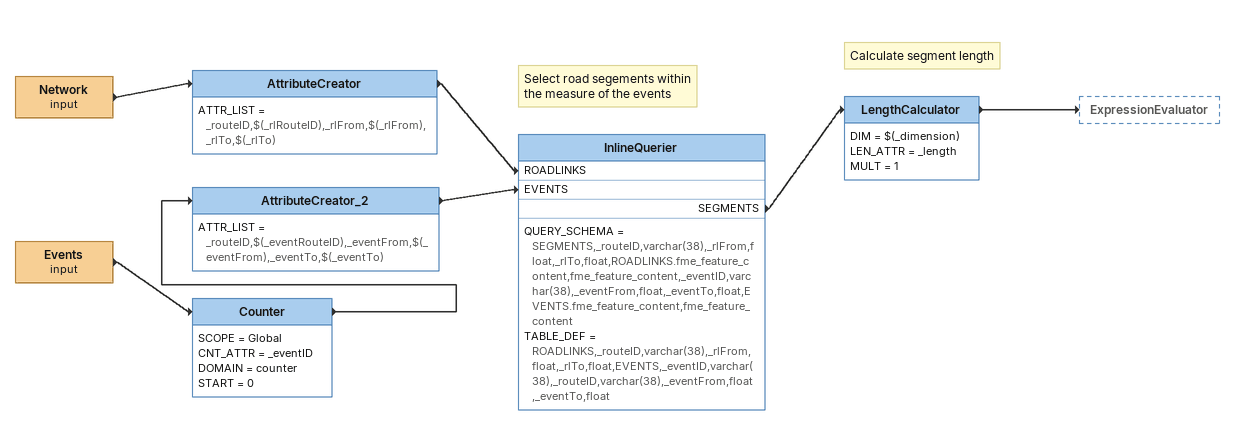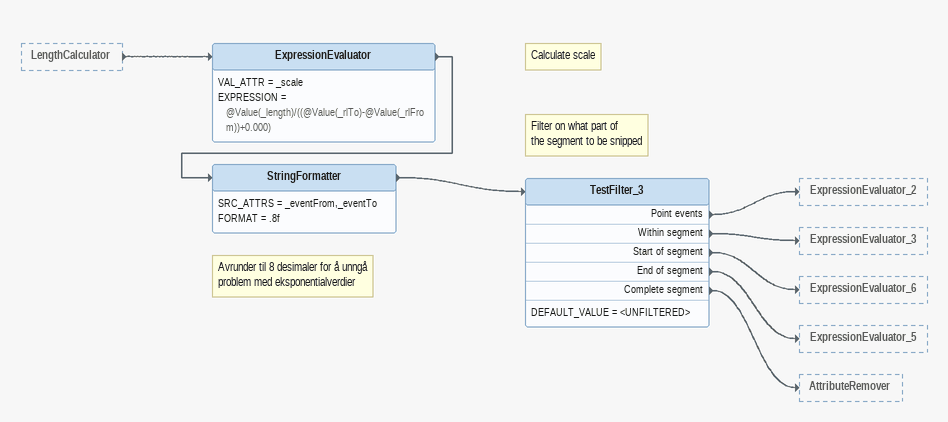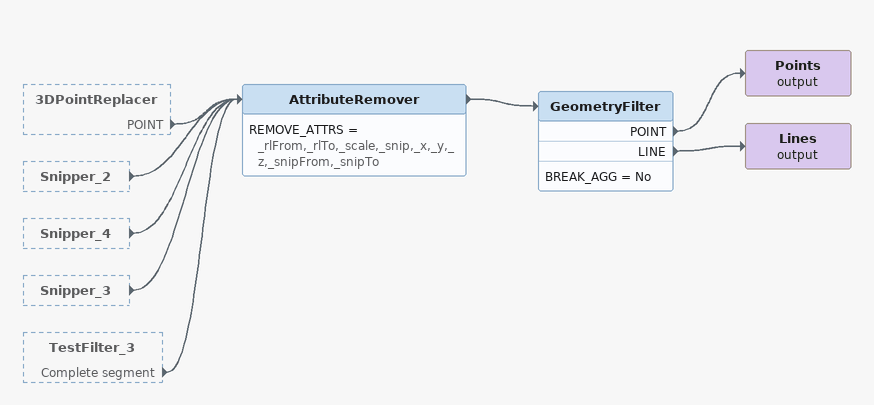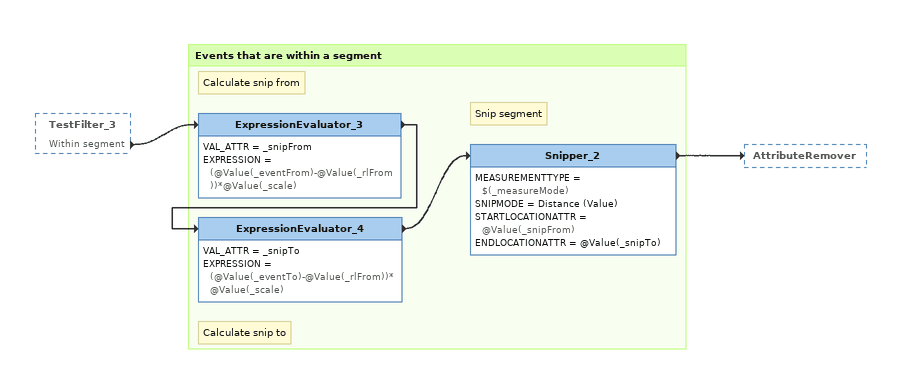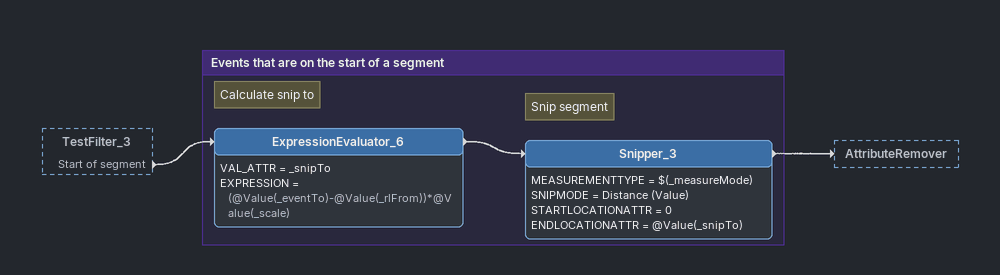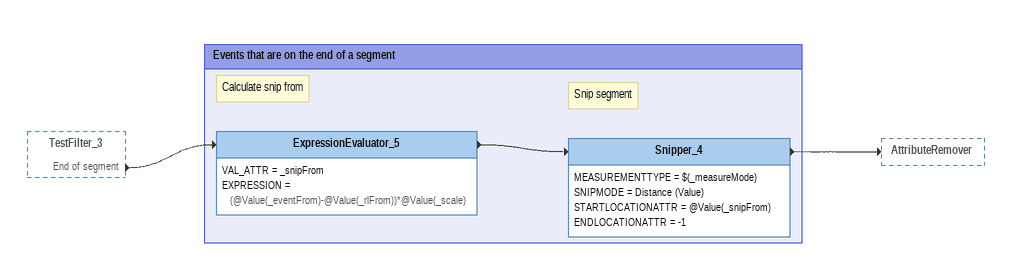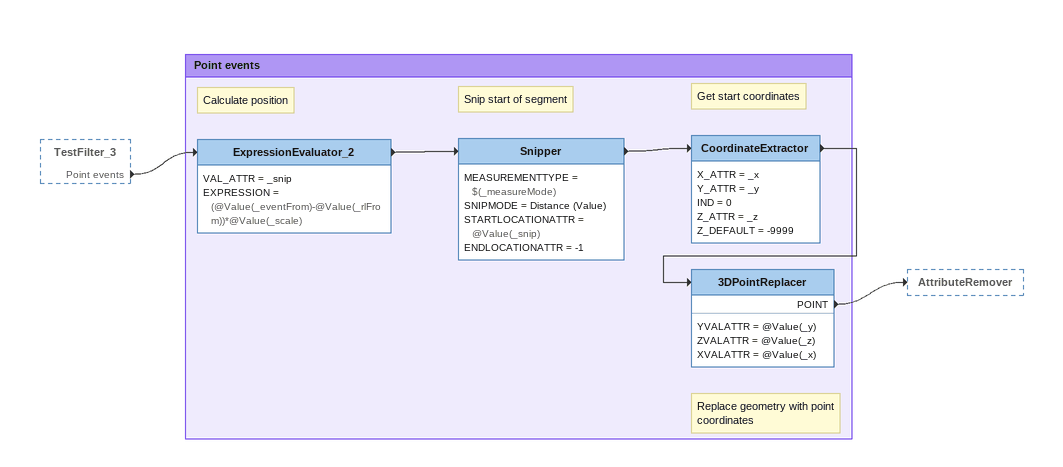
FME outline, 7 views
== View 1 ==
Network (input)
    -> AttributeCreator
AttributeCreator
    ATTR_LIST = _routeID,$(_rlRouteID),_rlFrom,$(_rlFrom),_rlTo,$(_rlTo)
    -> InlineQuerier [ROADLINKS]
Events (input)
    -> Counter
Counter
    SCOPE = Global
    CNT_ATTR = _eventID
    DOMAIN = counter
    START = 0
    -> AttributeCreator_2
AttributeCreator_2
    ATTR_LIST = _routeID,$(_eventRouteID),_eventFrom,$(_eventFrom),_eventTo,$(_eventTo)
    -> InlineQuerier [EVENTS]
Note: Select road segements within / the measure of the events
InlineQuerier
    QUERY_SCHEMA = SEGMENTS,_routeID,varchar(38),_rlFrom,float,_rlTo,float,ROADLINKS.fme_feature_content,fme_feature_content,_eventID,varchar(38),_eventFrom,float,_eventTo,float,EVENTS.fme_feature_content,fme_feature_content
    TABLE_DEF = ROADLINKS,_routeID,varchar(38),_rlFrom,float,_rlTo,float,EVENTS,_eventID,varchar(38),_routeID,varchar(38),_eventFrom,float,_eventTo,float
    SEGMENTS -> LengthCalculator
Note: Calculate segment length
LengthCalculator
    DIM = $(_dimension)
    LEN_ATTR = _length
    MULT = 1
    -> ExpressionEvaluator

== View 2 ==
LengthCalculator [outside]
    -> ExpressionEvaluator
Note: Calculate scale
ExpressionEvaluator
    VAL_ATTR = _scale
    EXPRESSION = @Value(_length)/((@Value(_rlTo)-@Value(_rlFrom))+0.000)
    -> StringFormatter
Note: Avrunder til 8 desimaler for å unngå / problem med eksponentialverdier
StringFormatter
    SRC_ATTRS = _eventFrom,_eventTo
    FORMAT = .8f
    -> TestFilter_3
Note: Filter on what part of / the segment to be snipped
TestFilter_3
    DEFAULT_VALUE = <UNFILTERED>
    Point events -> ExpressionEvaluator_2
    Within segment -> ExpressionEvaluator_3
    Start of segment -> ExpressionEvaluator_6
    End of segment -> ExpressionEvaluator_5
    Complete segment -> AttributeRemover

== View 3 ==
3DPointReplacer [outside]
    POINT -> AttributeRemover
Snipper_2 [outside]
    -> AttributeRemover
Snipper_4 [outside]
    -> AttributeRemover
Snipper_3 [outside]
    -> AttributeRemover
TestFilter_3 [outside]
    Complete segment -> AttributeRemover
AttributeRemover
    REMOVE_ATTRS = _rlFrom,_rlTo,_scale,_snip,_x,_y,_z,_snipFrom,_snipTo
    -> GeometryFilter
GeometryFilter
    BREAK_AGG = No
    POINT -> Points (output)
    LINE -> Lines (output)
Points (output)
Lines (output)

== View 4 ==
TestFilter_3 [outside]
    Within segment -> ExpressionEvaluator_3

Bookmark: Events that are within a segment
Note: Calculate snip from
ExpressionEvaluator_3
    VAL_ATTR = _snipFrom
    EXPRESSION = (@Value(_eventFrom)-@Value(_rlFrom))*@Value(_scale)
    -> ExpressionEvaluator_4
Note: Calculate snip to
ExpressionEvaluator_4
    VAL_ATTR = _snipTo
    EXPRESSION = (@Value(_eventTo)-@Value(_rlFrom))*@Value(_scale)
    -> Snipper_2
Note: Snip segment
Snipper_2
    MEASUREMENTTYPE = $(_measureMode)
    SNIPMODE = Distance (Value)
    STARTLOCATIONATTR = @Value(_snipFrom)
    ENDLOCATIONATTR = @Value(_snipTo)
    -> AttributeRemover

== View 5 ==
TestFilter_3 [outside]
    Start of segment -> ExpressionEvaluator_6

Bookmark: Events that are on the start of a segment
Note: Calculate snip to
ExpressionEvaluator_6
    VAL_ATTR = _snipTo
    EXPRESSION = (@Value(_eventTo)-@Value(_rlFrom))*@Value(_scale)
    -> Snipper_3
Note: Snip segment
Snipper_3
    MEASUREMENTTYPE = $(_measureMode)
    SNIPMODE = Distance (Value)
    STARTLOCATIONATTR = 0
    ENDLOCATIONATTR = @Value(_snipTo)
    -> AttributeRemover

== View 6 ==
TestFilter_3 [outside]
    End of segment -> ExpressionEvaluator_5

Bookmark: Events that are on the end of a segment
Note: Calculate snip from
ExpressionEvaluator_5
    VAL_ATTR = _snipFrom
    EXPRESSION = (@Value(_eventFrom)-@Value(_rlFrom))*@Value(_scale)
    -> Snipper_4
Note: Snip segment
Snipper_4
    MEASUREMENTTYPE = $(_measureMode)
    SNIPMODE = Distance (Value)
    STARTLOCATIONATTR = @Value(_snipFrom)
    ENDLOCATIONATTR = -1
    -> AttributeRemover

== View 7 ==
TestFilter_3 [outside]
    Point events -> ExpressionEvaluator_2

Bookmark: Point events
Note: Calculate position
ExpressionEvaluator_2
    VAL_ATTR = _snip
    EXPRESSION = (@Value(_eventFrom)-@Value(_rlFrom))*@Value(_scale)
    -> Snipper
Note: Snip start of segment
Snipper
    MEASUREMENTTYPE = $(_measureMode)
    SNIPMODE = Distance (Value)
    STARTLOCATIONATTR = @Value(_snip)
    ENDLOCATIONATTR = -1
    -> CoordinateExtractor
Note: Get start coordinates
CoordinateExtractor
    X_ATTR = _x
    Y_ATTR = _y
    IND = 0
    Z_ATTR = _z
    Z_DEFAULT = -9999
    -> 3DPointReplacer
Note: Replace geometry with point coordinates
3DPointReplacer
    YVALATTR = @Value(_y)
    ZVALATTR = @Value(_z)
    XVALATTR = @Value(_x)
    POINT -> AttributeRemover
